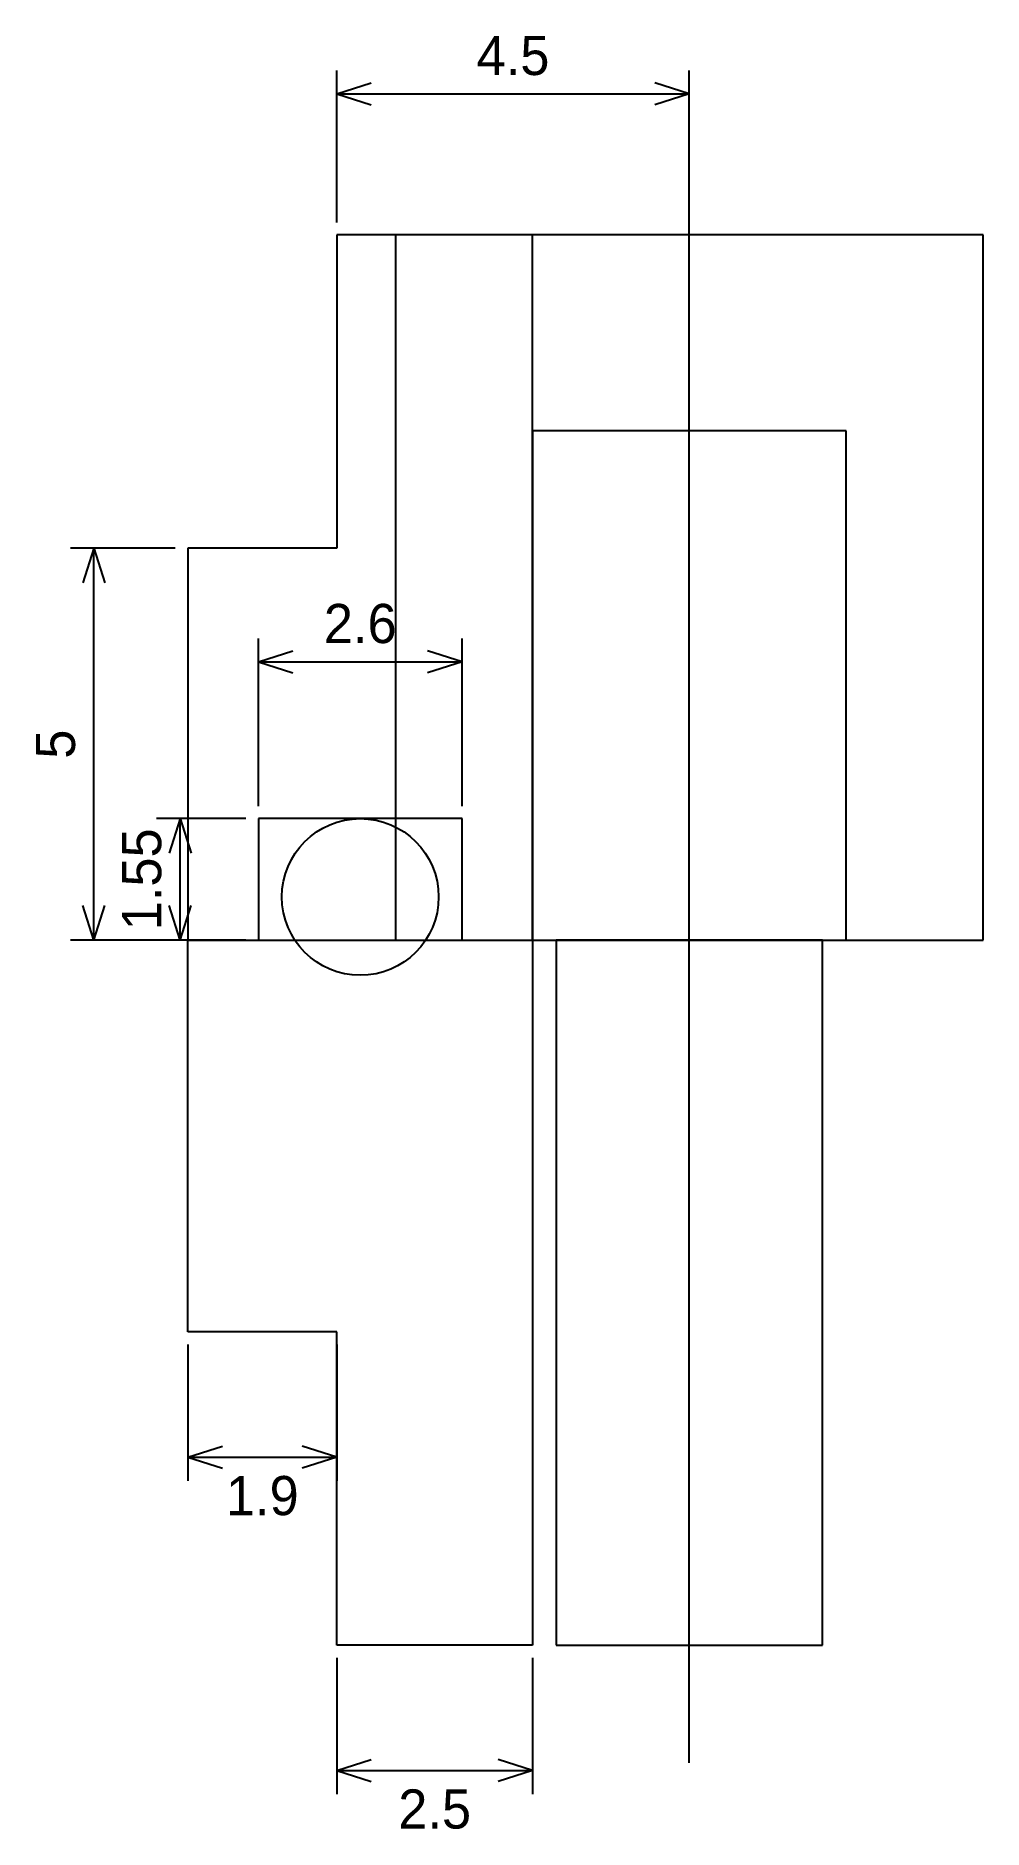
# Model space of a CAD drawing. Extents: x -3.8 to 8.2, y -11.3 to 11.5.
import ezdxf
from ezdxf.enums import TextEntityAlignment as Align

# ---------------------------------------------------------------- set-up
doc = ezdxf.new("R2010")
doc.units = 0
for name, color, linetype in [('CENTER', 3, 'CONTINUOUS'), ('CUT', 7, 'CONTINUOUS'), ('DIM', 4, 'CONTINUOUS'), ('HIDDEN', 8, 'CONTINUOUS')]:
    doc.layers.add(name, color=color, linetype=linetype)

msp = doc.modelspace()

# ---------------------------------------------------------------- linework, layer by layer
at = {"layer": 'CENTER'}
msp.add_line((4.5, -10.5), (4.5, 10.5), dxfattribs=at)
at = {"layer": 'CUT'}
for p, q in [((2.5, 9), (0, 9)), ((0, 9), (0, 5)), ((2.5, 0), (2.5, 9)), ((0, 5), (-1.9, 5)), ((-1.9, 5), (-1.9, 0)), ((1.6, 1.55), (-1, 1.55)), ((-1, 1.55), (-1, 0)), ((1.6, 0), (1.6, 1.55)), ((-1.9, 0), (2.5, 0)), ((-1.9, 0), (2.5, 0)), ((-1.9, -5), (-1.9, 0)), ((-1, 0), (1.6, 0)), ((2.5, 0), (2.5, -9)), ((0, -5), (-1.9, -5)), ((0, -9), (0, -5)), ((2.5, -9), (0, -9))]:
    msp.add_line(p, q, dxfattribs=at)
at = {"layer": 'DIM'}
for p, q in [((0, 9.16), (0, 11.1)), ((4.5, 9.16), (4.5, 11.1)), ((0, 10.8), (0.44, 10.94)), ((0, 10.8), (4.5, 10.8)), ((0, 10.8), (0.44, 10.66)), ((4.5, 10.8), (4.06, 10.94)), ((4.5, 10.8), (4.06, 10.66)), ((-2.06, 5), (-3.4, 5)), ((-3.1, 5), (-3.24, 4.56)), ((-3.1, 0), (-3.1, 5)), ((-3.1, 5), (-2.96, 4.56)), ((-1, 1.71), (-1, 3.85)), ((-1, 3.55), (-0.56, 3.69)), ((1.6, 3.55), (1.16, 3.69)), ((1.6, 1.71), (1.6, 3.85)), ((-1, 3.55), (1.6, 3.55)), ((-1, 3.55), (-0.56, 3.41)), ((1.6, 3.55), (1.16, 3.41)), ((-1.16, 1.55), (-2.3, 1.55)), ((-2, 1.55), (-2.14, 1.11)), ((-2, 0), (-2, 1.55)), ((-2, 1.55), (-1.86, 1.11)), ((-3.1, 0), (-3.24, 0.44)), ((-3.1, 0), (-2.96, 0.44)), ((-2, 0), (-2.14, 0.44)), ((-2, 0), (-1.86, 0.44)), ((-2.06, 0), (-3.4, 0)), ((-1.16, 0), (-2.3, 0)), ((-1.9, -5.16), (-1.9, -6.9)), ((0, -5.16), (0, -6.9)), ((-1.9, -6.6), (-1.46, -6.46)), ((-1.9, -6.6), (0, -6.6)), ((-1.9, -6.6), (-1.46, -6.74)), ((0, -6.6), (-0.44, -6.46)), ((0, -6.6), (-0.44, -6.74)), ((0, -9.16), (0, -10.9)), ((2.5, -9.16), (2.5, -10.9)), ((0, -10.6), (0.44, -10.46)), ((2.5, -10.6), (2.06, -10.46)), ((0, -10.6), (2.5, -10.6)), ((0, -10.6), (0.44, -10.74)), ((2.5, -10.6), (2.06, -10.74))]:
    msp.add_line(p, q, dxfattribs=at)
at = {"layer": 'HIDDEN'}
for p, q in [((8.25, 9), (0.75, 9)), ((0.75, 9), (0.75, 0)), ((8.25, 0), (8.25, 9)), ((6.5, 6.5), (2.5, 6.5)), ((2.5, 6.5), (2.5, 0)), ((6.5, 0), (6.5, 6.5)), ((0.75, 0), (8.25, 0)), ((2.5, 0), (6.5, 0)), ((6.2, 0), (2.8, 0)), ((2.8, 0), (2.8, -9)), ((6.2, -9), (6.2, 0)), ((2.8, -9), (6.2, -9))]:
    msp.add_line(p, q, dxfattribs=at)
msp.add_circle((0.3, 0.55), 1, dxfattribs=at)

# ---------------------------------------------------------------- texts
at = {"layer": 'DIM'}
for s, p in [('4.5', (2.25, 11.04)), ('2.6', (0.3, 3.79)), ('1.9', (-0.95, -7.34)), ('2.5', (1.25, -11.34))]:
    msp.add_text(s, height=0.5, dxfattribs=at).set_placement(p, align=Align.CENTER)
for s, p in [('5', (-3.34, 2.5)), ('1.55', (-2.24, 0.775))]:
    msp.add_text(s, height=0.5, rotation=90, dxfattribs=at).set_placement(p, align=Align.CENTER)

doc.saveas('drawing.dxf')
